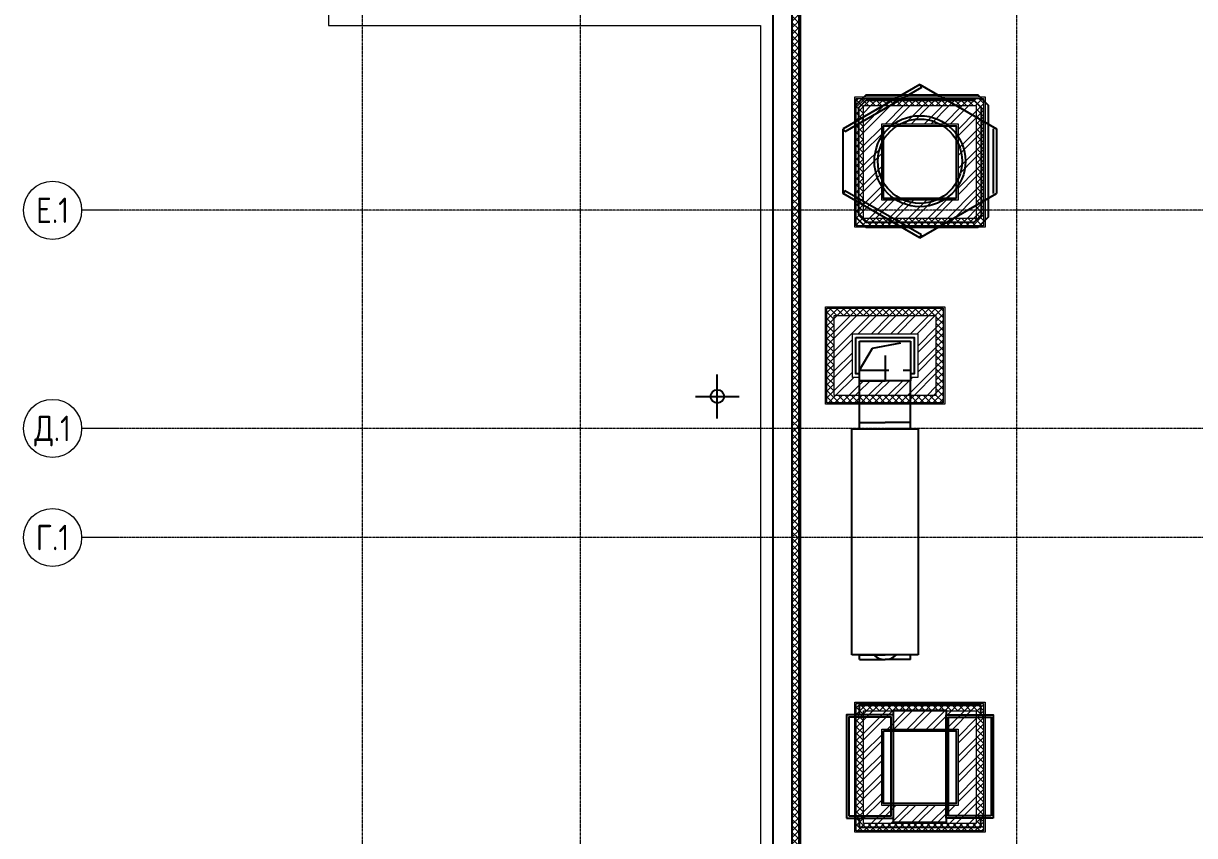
# Model space of a CAD drawing. Header units: millimetres. Extents: x -222892 to 671268, y 0 to 135099.
# Drawn here: x 453404 to 469510, y 95001 to 106171 of the extents above; entities that cross this region are included whole.
import ezdxf
from ezdxf.enums import TextEntityAlignment as Align

# ---------------------------------------------------------------- set-up
doc = ezdxf.new("R2010")
doc.units = ezdxf.units.MM
doc.linetypes.add('HIDDEN', pattern=[6, 4, -2])
doc.linetypes.add('осевая', pattern=[2, 1.25, -0.25, 0.25, -0.25])
for name, color, linetype in [('Aks_скрытые_линии', 7, 'HIDDEN'), ('Aks_Схема', 3, 'Continuous'), ('АР_Парапет', 142, 'Continuous'), ('Козырек', 7, 'Continuous'), ('М_0_ВД1', 1, 'Continuous'), ('М_0_ПД2', 181, 'Continuous'), ('М_3_транзиты 7эт', 112, 'Continuous'), ('ПРОЕМЫ ОВ', 173, 'Continuous')]:
    doc.layers.add(name, color=color, linetype=linetype)
for name, color, linetype, lineweight in [('АР_Навесной фасад', 190, 'Continuous', 5), ('АР_Перегородки кирпич', 244, 'Continuous', 5), ('АР_Перегородки_кирпич_Штрих', 244, 'Continuous', 5), ('АР_Утеплитель', 154, 'Continuous', 5), ('АР_Штрих утеплитель', 24, 'Continuous', 5), ('КР_Оси', 7, 'Continuous', 5), ('М_0_В35', 142, 'Continuous', 25)]:
    doc.layers.add(name, color=color, linetype=linetype, lineweight=lineweight)
doc.styles.add('ISOCPEUR', font='isocpeur.ttf', dxfattribs={"width": 0.85})

# ---------------------------------------------------------------- blocks, each defined once
blk = doc.blocks.new('*U4725')
at = {"linetype": 'ByBlock'}
for p, q in [((-15.55, -4.55), (-15.55, 4.55)), ((-15.55, 4.55), (15.55, 4.55)), ((15.55, 4.55), (15.55, -4.55)), ((15.55, -4.55), (-15.55, -4.55))]:
    blk.add_line(p, q, dxfattribs=at)
blk = doc.blocks.new('Aks_es_drop_rect_700_400_100_50_50_wipe')
at = {"color": 0, "linetype": 'ByBlock', "lineweight": -2}
blk.add_wipeout([(-3.5, 2), (3.5, 2), (3.5, -3.5), (-3.5, -3.5)], dxfattribs=at)
blk = doc.blocks.new('Aks_es_drop_rect_700_400_100_50_50')
at = {"color": 0, "linetype": 'ByBlock', "lineweight": -2}
blk.add_blockref('Aks_es_drop_rect_700_400_100_50_50_wipe', (0, 0), dxfattribs=at)
for p, q in [((-3.5, 2), (3.5, 2)), ((-3.5, -3.5), (-3.5, 2)), ((3.5, 2), (3.5, -3.5)), ((3.5, -3.5), (-3.5, -3.5))]:
    blk.add_line(p, q, dxfattribs=at)
at = {"layer": 'Aks_скрытые_линии'}
for p, q in [((-1.75, 1), (3.5, 2)), ((-3.5, -2), (-1.75, 1)), ((-3.5, -2), (3.5, -2))]:
    blk.add_line(p, q, dxfattribs=at)
at = {"layer": 'Aks_Схема'}
blk.add_line((0, 0), (0, -3.5), dxfattribs=at)
blk = doc.blocks.new('A$C64099ede')
at = {"layer": 'М_0_ПД2', "color": 251}
for points in [[(-455, 0), (-192.3, 455)], [(-455, 0), (-192.3, 455)], [(-437.7, -10), (-175, 445)], [(-192.3, 455), (192.3, 455)], [(-192.3, 455), (192.3, 455)], [(-175, 445), (-192.3, 455)], [(175, 445), (192.3, 455)], [(437.7, -10), (175, 445)], [(455, 0), (192.3, 455)], [(-455, 0), (-192.3, -455)], [(-455, 0), (-437.7, -10)], [(455, 0), (192.3, -455)], [(455, 0), (437.7, -10)], [(192.3, -435), (-192.3, -435)], [(192.3, -455), (-192.3, -455)], [(192.3, -455), (-192.3, -455)]]:
    blk.add_lwpolyline(points, dxfattribs=at)
blk.add_circle((0, 0), 270, dxfattribs=at)
at = {"layer": 'М_0_ПД2', "color": 7}
blk.add_circle((0, 0), 250, dxfattribs=at)
blk = doc.blocks.new('A$C744eaef8')
at = {"layer": 'М_0_ПД2', "color": 7}
for points in [[(390.4, -477.1), (-390.4, -477.1), (-462.7, -404.8), (-462.7, 376), (-390.4, 448.3), (390.4, 448.3), (462.7, 376), (462.7, -404.8)], [(375.4, -426.6), (-375.4, -426.6), (-426.6, -375.4), (-426.6, 375.4), (-375.4, 426.6), (375.4, 426.6), (426.6, 375.4), (426.6, -375.4)]]:
    blk.add_lwpolyline(points, close=True, dxfattribs=at)
at = {"layer": 'М_0_ПД2', "xscale": 1.175824175868132, "yscale": 1.175824175868132, "zscale": 1.175824175868132}
blk.add_blockref('A$C64099ede', (0, 0), dxfattribs=at)
blk = doc.blocks.new('A$C608f0813')
at = {"layer": 'М_0_ВД1', "color": 7}
for points in [[(677, 575), (677, 677), (-678, 677), (-678, 575)], [(-678, -575), (-678, -678), (677, -678), (677, -575)]]:
    blk.add_lwpolyline(points, dxfattribs=at)
at = {"layer": 'М_0_ВД1'}
for points in [[(-817, -575), (-294, -575), (-294, 575), (-817, 575)], [(-294, 625), (294, 625), (294, -625), (-294, -625)], [(818, -575), (294, -575), (294, 575), (818, 575)]]:
    blk.add_lwpolyline(points, close=True, dxfattribs=at)
at = {"layer": 'М_0_ВД1', "color": 251}
for points in [[(-792, -550), (-319, -550), (-319, 550), (-792, 550)], [(793, -550), (319, -550), (319, 550), (793, 550)]]:
    blk.add_lwpolyline(points, close=True, dxfattribs=at)
blk = doc.blocks.new('*U5873')
at = {"color": 0, "linetype": 'Continuous', "lineweight": -2}
blk.add_line((-35117, 0), (-35617, 0), dxfattribs=at)
at = {"color": 0, "linetype": 'ByBlock', "lineweight": -2, "ltscale": 10}
blk.add_line((0, 0), (-35117, 0), dxfattribs=at)
at = {"color": 0, "linetype": 'Continuous', "lineweight": -2}
blk.add_circle((-36017, 0), 400, dxfattribs=at)
at = {"color": 0, "linetype": 'Continuous', "lineweight": -2, "style": 'ISOCPEUR', "width": 0.85}
blk.add_text('Д.1', height=350, dxfattribs=at).set_placement((-36017, 0), align=Align.MIDDLE_CENTER)
blk = doc.blocks.new('*U5874')
at = {"color": 0, "linetype": 'Continuous', "lineweight": -2}
blk.add_line((-35117, 0), (-35617, 0), dxfattribs=at)
at = {"color": 0, "linetype": 'ByBlock', "lineweight": -2, "ltscale": 10}
blk.add_line((0, 0), (-35117, 0), dxfattribs=at)
at = {"color": 0, "linetype": 'Continuous', "lineweight": -2}
blk.add_circle((-36017, 0), 400, dxfattribs=at)
at = {"color": 0, "linetype": 'Continuous', "lineweight": -2, "style": 'ISOCPEUR', "width": 0.85}
blk.add_text('Е.1', height=350, dxfattribs=at).set_placement((-36017, 0), align=Align.MIDDLE_CENTER)
blk = doc.blocks.new('*U5882')
at = {"color": 0, "linetype": 'ByBlock', "lineweight": -2, "ltscale": 10}
blk.add_line((0, 0), (0, -53278), dxfattribs=at)
blk = doc.blocks.new('*U5883')
at = {"color": 0, "linetype": 'ByBlock', "lineweight": -2, "ltscale": 10}
blk.add_line((0, 0), (0, -53278), dxfattribs=at)
blk = doc.blocks.new('*U5884')
at = {"color": 0, "linetype": 'ByBlock', "lineweight": -2, "ltscale": 10}
blk.add_line((0, 0), (0, -53278), dxfattribs=at)
blk = doc.blocks.new('*U5885')
at = {"color": 0, "linetype": 'ByBlock', "lineweight": -2, "ltscale": 10}
blk.add_line((0, 0), (0, -53278), dxfattribs=at)
blk = doc.blocks.new('*U5900')
at = {"color": 0, "linetype": 'Continuous', "lineweight": -2}
blk.add_line((-35117, 0), (-35617, 0), dxfattribs=at)
at = {"color": 0, "linetype": 'ByBlock', "lineweight": -2, "ltscale": 10}
blk.add_line((0, 0), (-35117, 0), dxfattribs=at)
at = {"color": 0, "linetype": 'Continuous', "lineweight": -2}
blk.add_circle((-36017, 0), 400, dxfattribs=at)
at = {"color": 0, "linetype": 'Continuous', "lineweight": -2, "style": 'ISOCPEUR', "width": 0.85}
blk.add_text('Г.1', height=350, dxfattribs=at).set_placement((-36017, 0), align=Align.MIDDLE_CENTER)
blk = doc.blocks.new('A$C4c190d01')
at = {"layer": 'КР_Оси', "linetype": 'осевая'}
for name, p in [('*U5882', (-6430.1, 78593.6)), ('*U5883', (-3430.1, 78593.6)), ('*U5884', (-430.1, 78593.6)), ('*U5885', (2569.9, 78593.6)), ('*U5874', (25328.8, 48395)), ('*U5873', (25328.8, 45395)), ('*U5900', (25328.8, 43895))]:
    blk.add_blockref(name, p, dxfattribs=at)

msp = doc.modelspace()

# ---------------------------------------------------------------- hatches: boundary and pattern name
at = {"layer": 'АР_Перегородки_кирпич_Штрих', "ltscale": 500}
h = msp.add_hatch(dxfattribs=at)
h.set_pattern_fill('ANSI32', color=256, scale=20)
h.paths.add_polyline_path([(466508.2, 103489), (464957.2, 103489), (464957.2, 105040), (466508.2, 105040)])
h.paths.add_polyline_path([(466258.2, 103739), (465207.2, 103739), (465207.2, 104790), (466258.2, 104790)], flags=16)
h = msp.add_hatch(dxfattribs=at)
h.set_pattern_fill('ANSI32', color=256, scale=20)
h.paths.add_polyline_path([(465953.5, 101053.1), (464553.5, 101053.1), (464553.5, 102153.1), (465953.5, 102153.1)])
h.paths.add_polyline_path([(465703.5, 101303.1), (464803.5, 101303.1), (464803.5, 101903.1), (465703.5, 101903.1)], flags=16)
h = msp.add_hatch(dxfattribs=at)
h.set_pattern_fill('ANSI32', color=256, scale=20)
h.paths.add_polyline_path([(466508.2, 95166), (464957.2, 95166), (464957.2, 96717), (466508.2, 96717)])
h.paths.add_polyline_path([(466258.2, 95416), (465207.2, 95416), (465207.2, 96467), (466258.2, 96467)], flags=16)
at = {"layer": 'АР_Утеплитель', "ltscale": 500}
h = msp.add_hatch(dxfattribs=at)
h.set_pattern_fill('ANSI37', color=256, scale=20)
h.paths.add_polyline_path([(466608.2, 103389), (464857.2, 103389), (464857.2, 105140), (466608.2, 105140)])
h.paths.add_polyline_path([(466508.2, 103489), (464957.2, 103489), (464957.2, 105040), (466508.2, 105040)], flags=16)
h = msp.add_hatch(dxfattribs=at)
h.set_pattern_fill('ANSI37', color=256, scale=20)
h.paths.add_polyline_path([(465953.5, 101053.1), (464553.5, 101053.1), (464553.5, 102153.1), (465953.5, 102153.1)], flags=16)
h.paths.add_polyline_path([(466053.5, 100953.1), (464453.5, 100953.1), (464453.5, 102253.1), (466053.5, 102253.1)])
h = msp.add_hatch(dxfattribs=at)
h.set_pattern_fill('ANSI37', color=256, scale=20)
h.paths.add_polyline_path([(466608.2, 95066), (464857.2, 95066), (464857.2, 96817), (466608.2, 96817)])
h.paths.add_polyline_path([(466508.2, 95166), (464957.2, 95166), (464957.2, 96717), (466508.2, 96717)], flags=16)
at = {"layer": 'АР_Штрих утеплитель', "ltscale": 500}
h = msp.add_hatch(dxfattribs=at)
h.set_pattern_fill('ANSI37', color=256, scale=20)
h.paths.add_polyline_path([(487641.5, 127630.7), (485062.7, 127630.7), (485062.7, 127530.7), (487641.5, 127530.7)])
edge = h.paths.add_edge_path()
edge.add_line((485062.7, 127630.7), (479091.5, 127630.7))
edge.add_line((479091.5, 127630.7), (479091.5, 130631.1))
edge.add_line((479091.5, 130631.1), (470031.5, 130630.7))
edge.add_line((470031.5, 130630.7), (470031.5, 127122.7))
edge.add_line((470031.5, 127122.7), (469540.5, 127122.7))
edge.add_arc((470840.1, 116876.8), 10328, 97.22897, 132.48441)
edge.add_arc((468822.5, 119160.7), 7281.3, 132.91387, 150.37698)
edge.add_arc((468822.5, 119160.7), 7281.3, 150.37698, 180)
edge.add_line((461541.2, 119160.7), (461541.2, 118630.7))
edge.add_line((461541.2, 118630.7), (458031.5, 118630.7))
edge.add_line((458031.5, 118630.7), (458031.5, 106570.7))
edge.add_line((458031.5, 106570.7), (463971.3, 106570.7))
edge.add_line((463971.3, 106570.7), (463971.3, 82275.7))
edge.add_line((463971.3, 82275.7), (470503.6, 82275.7))
edge.add_line((470503.6, 82275.7), (470503.6, 82375.7))
edge.add_line((470503.6, 82375.7), (464071.3, 82375.7))
edge.add_line((464071.3, 82375.7), (464071.3, 106670.7))
edge.add_line((464071.3, 106670.7), (458131.5, 106670.7))
edge.add_line((458131.5, 106670.7), (458131.5, 118530.7))
edge.add_line((458131.5, 118530.7), (461641.2, 118530.7))
edge.add_line((461641.2, 118530.7), (461642.7, 119295.7))
edge.add_arc((468819.8, 119161.9), 7178.3, 150.18594, 178.93195, ccw=False)
edge.add_arc((468822.5, 119160.7), 7181.3, 133.07839, 150.18856, ccw=False)
edge.add_arc((470839.6, 116878.6), 10226.2, 97.26253, 132.60028, ccw=False)
edge.add_line((469546.8, 127022.7), (470131.5, 127022.7))
edge.add_line((470131.5, 127022.7), (470131.5, 130530.7))
edge.add_line((470131.5, 130530.7), (478991.5, 130530.7))
edge.add_line((478991.5, 130530.7), (478991.5, 127630.7))
edge.add_line((478991.5, 127630.7), (478991.5, 127530.7))
edge.add_line((478991.5, 127530.7), (485062.7, 127530.7))
edge.add_line((485062.7, 127530.7), (485062.7, 127630.7))

# ---------------------------------------------------------------- linework, layer by layer
at = {"layer": 'АР_Навесной фасад', "ltscale": 100}
for p, q in [((457601.5, 119060.7), (457601.5, 106140.7)), ((457601.5, 106140.7), (463541.3, 106140.7)), ((463541.3, 106140.7), (463541.3, 81845.7))]:
    msp.add_line(p, q, dxfattribs=at)
at = {"layer": 'АР_Парапет', "ltscale": 500}
for p, q in [((463971.3, 106570.7), (463971.3, 82275.7)), ((463711.3, 106310.7), (463711.3, 82015.7))]:
    msp.add_line(p, q, dxfattribs=at)
at = {"layer": 'АР_Перегородки кирпич', "linetype": 'Continuous', "ltscale": 100}
for points in [[(466508.2, 103489), (464957.2, 103489), (464957.2, 105040), (466508.2, 105040)], [(466258.2, 103739), (465207.2, 103739), (465207.2, 104790), (466258.2, 104790)], [(465953.5, 101053.1), (464553.5, 101053.1), (464553.5, 102153.1), (465953.5, 102153.1)], [(465703.5, 101303.1), (464803.5, 101303.1), (464803.5, 101903.1), (465703.5, 101903.1)], [(466508.2, 95166), (464957.2, 95166), (464957.2, 96717), (466508.2, 96717)], [(466258.2, 95416), (465207.2, 95416), (465207.2, 96467), (466258.2, 96467)]]:
    msp.add_lwpolyline(points, close=True, dxfattribs=at)
at = {"layer": 'АР_Утеплитель', "ltscale": 500}
for points in [[(466628.2, 103369), (464837.2, 103369), (464837.2, 105160), (466628.2, 105160)], [(466608.2, 103389), (464857.2, 103389), (464857.2, 105140), (466608.2, 105140)], [(466608.2, 103389), (464857.2, 103389), (464857.2, 105140), (466608.2, 105140)], [(466073.5, 100933.1), (464433.5, 100933.1), (464433.5, 102273.1), (466073.5, 102273.1)], [(466053.5, 100953.1), (464453.5, 100953.1), (464453.5, 102253.1), (466053.5, 102253.1)], [(466628.2, 95046), (464837.2, 95046), (464837.2, 96837), (466628.2, 96837)], [(466608.2, 95066), (464857.2, 95066), (464857.2, 96817), (466608.2, 96817)], [(466608.2, 95066), (464857.2, 95066), (464857.2, 96817), (466608.2, 96817)]]:
    msp.add_lwpolyline(points, close=True, dxfattribs=at)
at = {"layer": 'АР_Штрих утеплитель', "ltscale": 500}
for p, q in [((464071.3, 106670.7), (464071.3, 82375.7)), ((464091.3, 106690.7), (464091.3, 82395.7))]:
    msp.add_line(p, q, dxfattribs=at)
at = {"layer": 'Козырек'}
for points in [[(462946.5, 100737.9), (462946.5, 101340.5)], [(462645.2, 101039.2), (463247.7, 101039.2)]]:
    msp.add_lwpolyline(points, dxfattribs=at)
msp.add_circle((462946.8, 101041.1), 92, dxfattribs=at)
at = {"layer": 'М_0_В35', "linetype": 'Continuous'}
for p, q in [((464903.5, 100680), (464903.5, 101253.1)), ((464903.5, 101253.1), (465253.5, 101253.1)), ((465603.5, 101253.1), (465253.5, 101253.1)), ((465603.5, 100680), (465603.5, 101253.1)), ((464903.5, 100595.7), (464903.5, 100680)), ((464903.5, 100680), (465253.5, 100680)), ((464903.5, 100680), (465253.5, 100680)), ((465603.5, 100680), (465253.5, 100680)), ((465603.5, 100680), (465253.5, 100680)), ((465603.5, 100595.7), (465603.5, 100680)), ((464903.5, 100595.7), (465253.5, 100595.7)), ((465603.5, 100595.7), (465253.5, 100595.7)), ((464903.5, 97421.4), (464903.5, 97485.7)), ((464903.5, 97485.7), (465253.5, 97485.7)), ((465603.5, 97485.7), (465253.5, 97485.7)), ((465603.5, 97421.4), (465603.5, 97485.7)), ((464903.5, 97421.4), (465253.5, 97421.4)), ((465603.5, 97421.4), (465253.5, 97421.4))]:
    msp.add_line(p, q, dxfattribs=at)
at = {"layer": 'М_0_В35'}
msp.add_arc((465253.5, 97646.2), 224.8, 225.53454, 314.46546, dxfattribs=at)
at = {"layer": 'ПРОЕМЫ ОВ', "ltscale": 500}
for points in [[(466232.7, 103764.5), (465232.7, 103764.5), (465232.7, 104764.5), (466232.7, 104764.5)], [(464853.5, 101853.1), (465653.5, 101853.1), (465653.5, 101353.1), (464853.5, 101353.1)], [(465232.7, 96441.5), (466232.7, 96441.5), (466232.7, 95441.5), (465232.7, 95441.5)]]:
    msp.add_lwpolyline(points, close=True, dxfattribs=at)

# ---------------------------------------------------------------- block references
at = {"layer": 'М_0_В35', "linetype": 'ByBlock', "xscale": 100, "yscale": 100, "zscale": 100, "rotation": 269.999999999996}
msp.add_blockref('*U4725', (465253.5, 99040.7), dxfattribs=at)
at = {"layer": 'М_0_ВД1', "xscale": 1.234188990825688, "yscale": 1.234188990825688, "zscale": 1.234188990825688}
msp.add_blockref('A$C608f0813', (465732.6, 95952.7), dxfattribs=at)
at = {"layer": 'М_3_транзиты 7эт', "linetype": 'ByBlock', "xscale": 1.9707, "yscale": 1.9707, "zscale": 1.9707, "rotation": 90}
msp.add_blockref('A$C744eaef8', (465732.6, 104275.7), dxfattribs=at)

# ---------------------------------------------------------------- next in the draw order: block references
at = {"layer": 'М_0_В35', "linetype": 'Continuous', "xscale": 100, "yscale": 100, "zscale": 100}
msp.add_blockref('Aks_es_drop_rect_700_400_100_50_50', (465253.5, 101603.1), dxfattribs=at)

# ---------------------------------------------------------------- next in the draw order: block references
at = {"layer": 'КР_Оси'}
msp.add_blockref('A$C4c190d01', (464492.8, 55205.7), dxfattribs=at)

doc.saveas('drawing.dxf')
